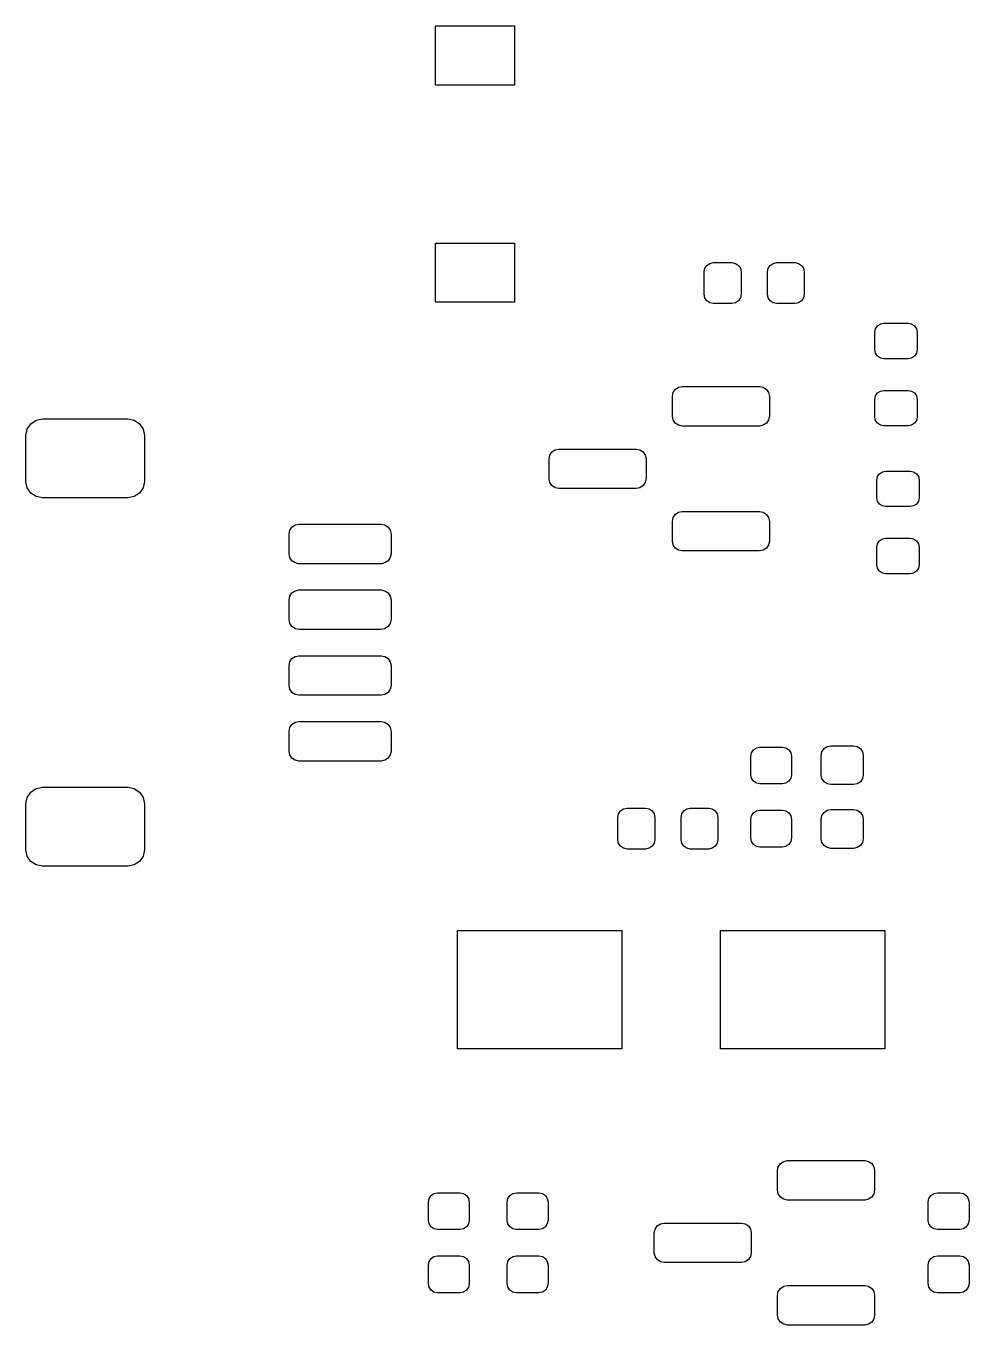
# Model space of a CAD drawing. Extents: x -21 to 350, y -103 to 34.
# Drawn here: x 229.17 to 243.51, y 13.15 to 32.9 of the extents above; entities that cross this region are included whole.
import ezdxf

# ---------------------------------------------------------------- set-up
doc = ezdxf.new("R2010")
doc.units = 0
doc.layers.add('BLACK', color=7, linetype='CONTINUOUS')

msp = doc.modelspace()

# ---------------------------------------------------------------- linework, layer by layer
at = {"layer": 'BLACK', "linetype": 'CONTINUOUS'}
for p, q in [((235.4, 32), (235.4, 32.9)), ((235.4, 32.9), (236.6, 32.9)), ((236.6, 32.9), (236.6, 32)), ((236.6, 32), (235.4, 32)), ((235.4, 28.7), (235.4, 29.6)), ((235.4, 29.6), (236.6, 29.6)), ((236.6, 29.6), (236.6, 28.7)), ((239.496, 29.2154), (239.526, 29.2608)), ((239.526, 29.2608), (239.571, 29.2912)), ((239.571, 29.2912), (239.625, 29.3019)), ((239.625, 29.3019), (239.905, 29.3019)), ((239.905, 29.3019), (239.959, 29.2912)), ((239.959, 29.2912), (240.004, 29.2608)), ((240.004, 29.2608), (240.034, 29.2154)), ((240.456, 29.2154), (240.486, 29.2608)), ((240.486, 29.2608), (240.531, 29.2912)), ((240.531, 29.2912), (240.585, 29.3019)), ((240.585, 29.3019), (240.865, 29.3019)), ((240.865, 29.3019), (240.919, 29.2912)), ((240.919, 29.2912), (240.964, 29.2608)), ((240.964, 29.2608), (240.994, 29.2154)), ((239.485, 29.1619), (239.496, 29.2154)), ((239.485, 28.8219), (239.485, 29.1619)), ((240.034, 29.2154), (240.045, 29.1619)), ((240.045, 29.1619), (240.045, 28.8219)), ((240.445, 29.1619), (240.456, 29.2154)), ((240.445, 28.8219), (240.445, 29.1619)), ((240.994, 29.2154), (241.005, 29.1619)), ((241.005, 29.1619), (241.005, 28.8219)), ((236.6, 28.7), (235.4, 28.7)), ((239.496, 28.7683), (239.485, 28.8219)), ((239.526, 28.7229), (239.496, 28.7683)), ((239.571, 28.6925), (239.526, 28.7229)), ((239.625, 28.6819), (239.571, 28.6925)), ((239.905, 28.6819), (239.625, 28.6819)), ((239.959, 28.6925), (239.905, 28.6819)), ((240.004, 28.7229), (239.959, 28.6925)), ((240.034, 28.7683), (240.004, 28.7229)), ((240.045, 28.8219), (240.034, 28.7683)), ((240.456, 28.7683), (240.445, 28.8219)), ((240.486, 28.7229), (240.456, 28.7683)), ((240.531, 28.6925), (240.486, 28.7229)), ((240.585, 28.6819), (240.531, 28.6925)), ((240.865, 28.6819), (240.585, 28.6819)), ((240.919, 28.6925), (240.865, 28.6819)), ((240.964, 28.7229), (240.919, 28.6925)), ((240.994, 28.7683), (240.964, 28.7229)), ((241.005, 28.8219), (240.994, 28.7683)), ((242.08, 28.245), (242.09, 28.2967)), ((242.08, 27.975), (242.08, 28.245)), ((242.09, 28.2967), (242.12, 28.3405)), ((242.12, 28.3405), (242.163, 28.3697)), ((242.163, 28.3697), (242.215, 28.38)), ((242.215, 28.38), (242.585, 28.38)), ((242.585, 28.38), (242.637, 28.3697)), ((242.637, 28.3697), (242.68, 28.3405)), ((242.68, 28.3405), (242.71, 28.2967)), ((242.71, 28.2967), (242.72, 28.245)), ((242.72, 28.245), (242.72, 27.975)), ((242.09, 27.9233), (242.08, 27.975)), ((242.12, 27.8795), (242.09, 27.9233)), ((242.163, 27.8503), (242.12, 27.8795)), ((242.215, 27.84), (242.163, 27.8503)), ((242.637, 27.8503), (242.585, 27.84)), ((242.68, 27.8795), (242.637, 27.8503)), ((242.71, 27.9233), (242.68, 27.8795)), ((242.72, 27.975), (242.71, 27.9233)), ((242.585, 27.84), (242.215, 27.84)), ((239, 27.2679), (239.011, 27.3253)), ((239, 26.9679), (239, 27.2679)), ((239.011, 27.3253), (239.044, 27.374)), ((239.044, 27.374), (239.093, 27.4065)), ((239.093, 27.4065), (239.15, 27.4179)), ((239.15, 27.4179), (240.325, 27.4179)), ((240.325, 27.4179), (240.382, 27.4065)), ((240.382, 27.4065), (240.431, 27.374)), ((240.431, 27.374), (240.464, 27.3253)), ((240.464, 27.3253), (240.475, 27.2679)), ((240.475, 27.2679), (240.475, 26.9679)), ((242.08, 27.225), (242.09, 27.2767)), ((242.09, 27.2767), (242.12, 27.3205)), ((242.12, 27.3205), (242.163, 27.3497)), ((242.163, 27.3497), (242.215, 27.36)), ((242.215, 27.36), (242.585, 27.36)), ((242.585, 27.36), (242.637, 27.3497)), ((242.637, 27.3497), (242.68, 27.3205)), ((242.68, 27.3205), (242.71, 27.2767)), ((242.71, 27.2767), (242.72, 27.225)), ((242.08, 26.955), (242.08, 27.225)), ((242.72, 27.225), (242.72, 26.955)), ((229.246, 26.8518), (229.327, 26.906)), ((229.327, 26.906), (229.423, 26.925)), ((229.423, 26.925), (230.723, 26.925)), ((230.723, 26.925), (230.818, 26.906)), ((230.818, 26.906), (230.9, 26.8518)), ((239.011, 26.9105), (239, 26.9679)), ((239.044, 26.8618), (239.011, 26.9105)), ((239.093, 26.8293), (239.044, 26.8618)), ((240.431, 26.8618), (240.382, 26.8293)), ((240.464, 26.9105), (240.431, 26.8618)), ((240.475, 26.9679), (240.464, 26.9105)), ((242.09, 26.9033), (242.08, 26.955)), ((242.12, 26.8595), (242.09, 26.9033)), ((242.71, 26.9033), (242.68, 26.8595)), ((242.72, 26.955), (242.71, 26.9033)), ((229.173, 26.675), (229.192, 26.7707)), ((229.173, 25.975), (229.173, 26.675)), ((229.192, 26.7707), (229.246, 26.8518)), ((230.9, 26.8518), (230.954, 26.7707)), ((230.954, 26.7707), (230.973, 26.675)), ((230.973, 26.675), (230.973, 25.975)), ((239.15, 26.8179), (239.093, 26.8293)), ((240.325, 26.8179), (239.15, 26.8179)), ((240.382, 26.8293), (240.325, 26.8179)), ((242.163, 26.8303), (242.12, 26.8595)), ((242.215, 26.82), (242.163, 26.8303)), ((242.585, 26.82), (242.215, 26.82)), ((242.637, 26.8303), (242.585, 26.82)), ((242.68, 26.8595), (242.637, 26.8303)), ((237.218, 26.4565), (237.275, 26.4679)), ((237.275, 26.4679), (238.45, 26.4679)), ((238.45, 26.4679), (238.507, 26.4565)), ((237.125, 26.3179), (237.136, 26.3753)), ((237.125, 26.0179), (237.125, 26.3179)), ((237.136, 26.3753), (237.169, 26.424)), ((237.169, 26.424), (237.218, 26.4565)), ((238.507, 26.4565), (238.556, 26.424)), ((238.556, 26.424), (238.589, 26.3753)), ((238.589, 26.3753), (238.6, 26.3179)), ((238.6, 26.3179), (238.6, 26.0179)), ((242.121, 26.0487), (242.15, 26.0925)), ((242.15, 26.0925), (242.194, 26.1218)), ((242.194, 26.1218), (242.245, 26.1321)), ((242.245, 26.1321), (242.615, 26.1321)), ((242.615, 26.1321), (242.667, 26.1218)), ((242.667, 26.1218), (242.711, 26.0925)), ((242.711, 26.0925), (242.74, 26.0487)), ((229.192, 25.8793), (229.173, 25.975)), ((229.246, 25.7982), (229.192, 25.8793)), ((230.954, 25.8793), (230.9, 25.7982)), ((230.973, 25.975), (230.954, 25.8793)), ((237.136, 25.9605), (237.125, 26.0179)), ((237.169, 25.9118), (237.136, 25.9605)), ((237.218, 25.8793), (237.169, 25.9118)), ((237.275, 25.8679), (237.218, 25.8793)), ((238.507, 25.8793), (238.45, 25.8679)), ((238.556, 25.9118), (238.507, 25.8793)), ((238.589, 25.9605), (238.556, 25.9118)), ((238.6, 26.0179), (238.589, 25.9605)), ((242.11, 25.9971), (242.121, 26.0487)), ((242.11, 25.7271), (242.11, 25.9971)), ((242.74, 26.0487), (242.75, 25.9971)), ((242.75, 25.9971), (242.75, 25.7271)), ((229.327, 25.744), (229.246, 25.7982)), ((229.423, 25.725), (229.327, 25.744)), ((230.723, 25.725), (229.423, 25.725)), ((230.818, 25.744), (230.723, 25.725)), ((230.9, 25.7982), (230.818, 25.744)), ((238.45, 25.8679), (237.275, 25.8679)), ((242.121, 25.6754), (242.11, 25.7271)), ((242.15, 25.6316), (242.121, 25.6754)), ((242.74, 25.6754), (242.711, 25.6316)), ((242.75, 25.7271), (242.74, 25.6754)), ((239.044, 25.474), (239.093, 25.5065)), ((239.093, 25.5065), (239.15, 25.5179)), ((239.15, 25.5179), (240.325, 25.5179)), ((240.325, 25.5179), (240.382, 25.5065)), ((240.382, 25.5065), (240.431, 25.474)), ((242.194, 25.6023), (242.15, 25.6316)), ((242.245, 25.5921), (242.194, 25.6023)), ((242.615, 25.5921), (242.245, 25.5921)), ((242.667, 25.6023), (242.615, 25.5921)), ((242.711, 25.6316), (242.667, 25.6023)), ((233.184, 25.2324), (233.217, 25.2811)), ((233.217, 25.2811), (233.265, 25.3136)), ((233.265, 25.3136), (233.323, 25.325)), ((233.323, 25.325), (234.573, 25.325)), ((234.573, 25.325), (234.63, 25.3136)), ((234.63, 25.3136), (234.679, 25.2811)), ((234.679, 25.2811), (234.711, 25.2324)), ((239, 25.3679), (239.011, 25.4253)), ((239, 25.0679), (239, 25.3679)), ((239.011, 25.4253), (239.044, 25.474)), ((240.431, 25.474), (240.464, 25.4253)), ((240.464, 25.4253), (240.475, 25.3679)), ((240.475, 25.3679), (240.475, 25.0679)), ((233.173, 25.175), (233.184, 25.2324)), ((233.173, 24.875), (233.173, 25.175)), ((234.711, 25.2324), (234.723, 25.175)), ((234.723, 25.175), (234.723, 24.875)), ((242.15, 25.0725), (242.194, 25.1018)), ((242.194, 25.1018), (242.245, 25.1121)), ((242.245, 25.1121), (242.615, 25.1121)), ((242.615, 25.1121), (242.667, 25.1018)), ((242.667, 25.1018), (242.711, 25.0725)), ((239.011, 25.0105), (239, 25.0679)), ((239.044, 24.9618), (239.011, 25.0105)), ((239.093, 24.9293), (239.044, 24.9618)), ((239.15, 24.9179), (239.093, 24.9293)), ((240.325, 24.9179), (239.15, 24.9179)), ((240.382, 24.9293), (240.325, 24.9179)), ((240.431, 24.9618), (240.382, 24.9293)), ((240.464, 25.0105), (240.431, 24.9618)), ((240.475, 25.0679), (240.464, 25.0105)), ((242.11, 24.9771), (242.121, 25.0287)), ((242.11, 24.7071), (242.11, 24.9771)), ((242.121, 25.0287), (242.15, 25.0725)), ((242.711, 25.0725), (242.74, 25.0287)), ((242.74, 25.0287), (242.75, 24.9771)), ((242.75, 24.9771), (242.75, 24.7071)), ((233.184, 24.8176), (233.173, 24.875)), ((233.217, 24.7689), (233.184, 24.8176)), ((233.265, 24.7364), (233.217, 24.7689)), ((233.323, 24.725), (233.265, 24.7364)), ((234.573, 24.725), (233.323, 24.725)), ((234.63, 24.7364), (234.573, 24.725)), ((234.679, 24.7689), (234.63, 24.7364)), ((234.711, 24.8176), (234.679, 24.7689)), ((234.723, 24.875), (234.711, 24.8176)), ((242.121, 24.6554), (242.11, 24.7071)), ((242.75, 24.7071), (242.74, 24.6554)), ((242.15, 24.6116), (242.121, 24.6554)), ((242.194, 24.5823), (242.15, 24.6116)), ((242.245, 24.5721), (242.194, 24.5823)), ((242.615, 24.5721), (242.245, 24.5721)), ((242.667, 24.5823), (242.615, 24.5721)), ((242.711, 24.6116), (242.667, 24.5823)), ((242.74, 24.6554), (242.711, 24.6116)), ((233.217, 24.2811), (233.265, 24.3136)), ((233.265, 24.3136), (233.323, 24.325)), ((233.323, 24.325), (234.573, 24.325)), ((234.573, 24.325), (234.63, 24.3136)), ((234.63, 24.3136), (234.679, 24.2811)), ((233.173, 24.175), (233.184, 24.2324)), ((233.173, 23.875), (233.173, 24.175)), ((233.184, 24.2324), (233.217, 24.2811)), ((234.679, 24.2811), (234.711, 24.2324)), ((234.711, 24.2324), (234.723, 24.175)), ((234.723, 24.175), (234.723, 23.875)), ((233.184, 23.8176), (233.173, 23.875)), ((233.217, 23.7689), (233.184, 23.8176)), ((233.265, 23.7364), (233.217, 23.7689)), ((233.323, 23.725), (233.265, 23.7364)), ((234.573, 23.725), (233.323, 23.725)), ((234.63, 23.7364), (234.573, 23.725)), ((234.679, 23.7689), (234.63, 23.7364)), ((234.711, 23.8176), (234.679, 23.7689)), ((234.723, 23.875), (234.711, 23.8176)), ((233.217, 23.2811), (233.265, 23.3136)), ((233.265, 23.3136), (233.323, 23.325)), ((233.323, 23.325), (234.573, 23.325)), ((234.573, 23.325), (234.63, 23.3136)), ((234.63, 23.3136), (234.679, 23.2811)), ((233.173, 23.175), (233.184, 23.2324)), ((233.173, 22.875), (233.173, 23.175)), ((233.184, 23.2324), (233.217, 23.2811)), ((234.679, 23.2811), (234.711, 23.2324)), ((234.711, 23.2324), (234.723, 23.175)), ((234.723, 23.175), (234.723, 22.875)), ((233.184, 22.8176), (233.173, 22.875)), ((233.217, 22.7689), (233.184, 22.8176)), ((233.265, 22.7364), (233.217, 22.7689)), ((233.323, 22.725), (233.265, 22.7364)), ((234.573, 22.725), (233.323, 22.725)), ((234.63, 22.7364), (234.573, 22.725)), ((234.679, 22.7689), (234.63, 22.7364)), ((234.711, 22.8176), (234.679, 22.7689)), ((234.723, 22.875), (234.711, 22.8176)), ((233.265, 22.3136), (233.323, 22.325)), ((233.323, 22.325), (234.573, 22.325)), ((234.573, 22.325), (234.63, 22.3136)), ((233.173, 22.175), (233.184, 22.2324)), ((233.173, 21.875), (233.173, 22.175)), ((233.184, 22.2324), (233.217, 22.2811)), ((233.217, 22.2811), (233.265, 22.3136)), ((234.63, 22.3136), (234.679, 22.2811)), ((234.679, 22.2811), (234.711, 22.2324)), ((234.711, 22.2324), (234.723, 22.175)), ((234.723, 22.175), (234.723, 21.875)), ((240.234, 21.896), (240.279, 21.9263)), ((240.279, 21.9263), (240.332, 21.937)), ((240.332, 21.937), (240.672, 21.937)), ((240.672, 21.937), (240.726, 21.9263)), ((240.726, 21.9263), (240.771, 21.896)), ((241.306, 21.9138), (241.354, 21.9458)), ((241.354, 21.9458), (241.41, 21.957)), ((241.41, 21.957), (241.755, 21.957)), ((241.755, 21.957), (241.811, 21.9458)), ((241.811, 21.9458), (241.859, 21.9138)), ((233.184, 21.8176), (233.173, 21.875)), ((233.217, 21.7689), (233.184, 21.8176)), ((233.265, 21.7364), (233.217, 21.7689)), ((233.323, 21.725), (233.265, 21.7364)), ((234.573, 21.725), (233.323, 21.725)), ((234.63, 21.7364), (234.573, 21.725)), ((234.679, 21.7689), (234.63, 21.7364)), ((234.711, 21.8176), (234.679, 21.7689)), ((234.723, 21.875), (234.711, 21.8176)), ((240.192, 21.797), (240.203, 21.8506)), ((240.192, 21.517), (240.192, 21.797)), ((240.203, 21.8506), (240.234, 21.896)), ((240.771, 21.896), (240.802, 21.8506)), ((240.802, 21.8506), (240.812, 21.797)), ((240.812, 21.797), (240.812, 21.517)), ((241.262, 21.8095), (241.274, 21.8659)), ((241.262, 21.5145), (241.262, 21.8095)), ((241.274, 21.8659), (241.306, 21.9138)), ((241.859, 21.9138), (241.891, 21.8659)), ((241.891, 21.8659), (241.902, 21.8095)), ((241.902, 21.8095), (241.902, 21.5145)), ((240.203, 21.4634), (240.192, 21.517)), ((240.234, 21.418), (240.203, 21.4634)), ((240.279, 21.3877), (240.234, 21.418)), ((240.332, 21.377), (240.279, 21.3877)), ((240.672, 21.377), (240.332, 21.377)), ((240.726, 21.3877), (240.672, 21.377)), ((240.771, 21.418), (240.726, 21.3877)), ((240.802, 21.4634), (240.771, 21.418)), ((240.812, 21.517), (240.802, 21.4634)), ((241.274, 21.4581), (241.262, 21.5145)), ((241.306, 21.4102), (241.274, 21.4581)), ((241.354, 21.3782), (241.306, 21.4102)), ((241.41, 21.367), (241.354, 21.3782)), ((241.755, 21.367), (241.41, 21.367)), ((241.811, 21.3782), (241.755, 21.367)), ((241.859, 21.4102), (241.811, 21.3782)), ((241.891, 21.4581), (241.859, 21.4102)), ((241.902, 21.5145), (241.891, 21.4581)), ((229.173, 21.075), (229.192, 21.1707)), ((229.192, 21.1707), (229.246, 21.2518)), ((229.246, 21.2518), (229.327, 21.306)), ((229.327, 21.306), (229.423, 21.325)), ((229.423, 21.325), (230.723, 21.325)), ((230.723, 21.325), (230.818, 21.306)), ((230.818, 21.306), (230.9, 21.2518)), ((230.9, 21.2518), (230.954, 21.1707)), ((230.954, 21.1707), (230.973, 21.075)), ((229.173, 20.375), (229.173, 21.075)), ((230.973, 21.075), (230.973, 20.375)), ((238.183, 20.9206), (238.214, 20.966)), ((238.214, 20.966), (238.259, 20.9963)), ((238.259, 20.9963), (238.312, 21.007)), ((238.312, 21.007), (238.593, 21.007)), ((238.593, 21.007), (238.646, 20.9963)), ((238.646, 20.9963), (238.691, 20.966)), ((238.691, 20.966), (238.722, 20.9206)), ((239.143, 20.9206), (239.174, 20.966)), ((239.174, 20.966), (239.219, 20.9963)), ((239.219, 20.9963), (239.272, 21.007)), ((239.272, 21.007), (239.552, 21.007)), ((239.552, 21.007), (239.606, 20.9963)), ((239.606, 20.9963), (239.651, 20.966)), ((239.651, 20.966), (239.682, 20.9206)), ((240.203, 20.8906), (240.234, 20.936)), ((240.234, 20.936), (240.279, 20.9663)), ((240.279, 20.9663), (240.332, 20.977)), ((240.332, 20.977), (240.672, 20.977)), ((240.672, 20.977), (240.726, 20.9663)), ((240.726, 20.9663), (240.771, 20.936)), ((240.771, 20.936), (240.802, 20.8906)), ((241.274, 20.8959), (241.306, 20.9438)), ((241.306, 20.9438), (241.354, 20.9758)), ((241.354, 20.9758), (241.41, 20.987)), ((241.41, 20.987), (241.755, 20.987)), ((241.755, 20.987), (241.811, 20.9758)), ((241.811, 20.9758), (241.859, 20.9438)), ((241.859, 20.9438), (241.891, 20.8959)), ((238.172, 20.867), (238.183, 20.9206)), ((238.172, 20.527), (238.172, 20.867)), ((238.722, 20.9206), (238.732, 20.867)), ((238.732, 20.867), (238.732, 20.527)), ((239.132, 20.867), (239.143, 20.9206)), ((239.132, 20.527), (239.132, 20.867)), ((239.682, 20.9206), (239.692, 20.867)), ((239.692, 20.867), (239.692, 20.527)), ((240.192, 20.837), (240.203, 20.8906)), ((240.192, 20.557), (240.192, 20.837)), ((240.802, 20.8906), (240.812, 20.837)), ((240.812, 20.837), (240.812, 20.557)), ((241.262, 20.8395), (241.274, 20.8959)), ((241.262, 20.5445), (241.262, 20.8395)), ((241.891, 20.8959), (241.902, 20.8395)), ((241.902, 20.8395), (241.902, 20.5445)), ((240.203, 20.5034), (240.192, 20.557)), ((240.812, 20.557), (240.802, 20.5034)), ((241.274, 20.4881), (241.262, 20.5445)), ((241.902, 20.5445), (241.891, 20.4881)), ((229.192, 20.2793), (229.173, 20.375)), ((230.973, 20.375), (230.954, 20.2793)), ((238.183, 20.4734), (238.172, 20.527)), ((238.214, 20.428), (238.183, 20.4734)), ((238.259, 20.3977), (238.214, 20.428)), ((238.312, 20.387), (238.259, 20.3977)), ((238.593, 20.387), (238.312, 20.387)), ((238.646, 20.3977), (238.593, 20.387)), ((238.691, 20.428), (238.646, 20.3977)), ((238.722, 20.4734), (238.691, 20.428)), ((238.732, 20.527), (238.722, 20.4734)), ((239.143, 20.4734), (239.132, 20.527)), ((239.174, 20.428), (239.143, 20.4734)), ((239.219, 20.3977), (239.174, 20.428)), ((239.272, 20.387), (239.219, 20.3977)), ((239.552, 20.387), (239.272, 20.387)), ((239.606, 20.3977), (239.552, 20.387)), ((239.651, 20.428), (239.606, 20.3977)), ((239.682, 20.4734), (239.651, 20.428)), ((239.692, 20.527), (239.682, 20.4734)), ((240.234, 20.458), (240.203, 20.5034)), ((240.279, 20.4277), (240.234, 20.458)), ((240.332, 20.417), (240.279, 20.4277)), ((240.672, 20.417), (240.332, 20.417)), ((240.726, 20.4277), (240.672, 20.417)), ((240.771, 20.458), (240.726, 20.4277)), ((240.802, 20.5034), (240.771, 20.458)), ((241.306, 20.4402), (241.274, 20.4881)), ((241.354, 20.4082), (241.306, 20.4402)), ((241.41, 20.397), (241.354, 20.4082)), ((241.755, 20.397), (241.41, 20.397)), ((241.811, 20.4082), (241.755, 20.397)), ((241.859, 20.4402), (241.811, 20.4082)), ((241.891, 20.4881), (241.859, 20.4402)), ((229.246, 20.1982), (229.192, 20.2793)), ((229.327, 20.144), (229.246, 20.1982)), ((230.9, 20.1982), (230.818, 20.144)), ((230.954, 20.2793), (230.9, 20.1982)), ((229.423, 20.125), (229.327, 20.144)), ((230.723, 20.125), (229.423, 20.125)), ((230.818, 20.144), (230.723, 20.125)), ((235.732, 17.347), (235.732, 19.147)), ((235.732, 19.147), (238.232, 19.147)), ((238.232, 19.147), (238.232, 17.347)), ((239.732, 17.347), (239.732, 19.147)), ((239.732, 19.147), (242.232, 19.147)), ((242.232, 19.147), (242.232, 17.347)), ((238.232, 17.347), (235.732, 17.347)), ((242.232, 17.347), (239.732, 17.347)), ((240.611, 15.5574), (240.644, 15.6061)), ((240.644, 15.6061), (240.693, 15.6386)), ((240.693, 15.6386), (240.75, 15.65)), ((240.75, 15.65), (241.925, 15.65)), ((241.925, 15.65), (241.982, 15.6386)), ((241.982, 15.6386), (242.031, 15.6061)), ((242.031, 15.6061), (242.064, 15.5574)), ((240.6, 15.5), (240.611, 15.5574)), ((240.6, 15.2), (240.6, 15.5)), ((242.064, 15.5574), (242.075, 15.5)), ((242.075, 15.5), (242.075, 15.2)), ((235.29, 15.02), (235.301, 15.0736)), ((235.29, 14.74), (235.29, 15.02)), ((235.301, 15.0736), (235.331, 15.119)), ((235.331, 15.119), (235.376, 15.1493)), ((235.376, 15.1493), (235.43, 15.16)), ((235.43, 15.16), (235.77, 15.16)), ((235.77, 15.16), (235.824, 15.1493)), ((235.824, 15.1493), (235.869, 15.119)), ((235.869, 15.119), (235.899, 15.0736)), ((235.899, 15.0736), (235.91, 15.02)), ((235.91, 15.02), (235.91, 14.74)), ((236.49, 15.02), (236.501, 15.0736)), ((236.49, 14.74), (236.49, 15.02)), ((236.501, 15.0736), (236.531, 15.119)), ((236.531, 15.119), (236.576, 15.1493)), ((236.576, 15.1493), (236.63, 15.16)), ((236.63, 15.16), (236.97, 15.16)), ((236.97, 15.16), (237.024, 15.1493)), ((237.024, 15.1493), (237.069, 15.119)), ((237.069, 15.119), (237.099, 15.0736)), ((237.099, 15.0736), (237.11, 15.02)), ((237.11, 15.02), (237.11, 14.74)), ((240.611, 15.1426), (240.6, 15.2)), ((240.644, 15.0939), (240.611, 15.1426)), ((240.693, 15.0614), (240.644, 15.0939)), ((240.75, 15.05), (240.693, 15.0614)), ((241.925, 15.05), (240.75, 15.05)), ((241.982, 15.0614), (241.925, 15.05)), ((242.031, 15.0939), (241.982, 15.0614)), ((242.064, 15.1426), (242.031, 15.0939)), ((242.075, 15.2), (242.064, 15.1426)), ((242.89, 15.02), (242.901, 15.0736)), ((242.89, 14.74), (242.89, 15.02)), ((242.901, 15.0736), (242.931, 15.119)), ((242.931, 15.119), (242.976, 15.1493)), ((242.976, 15.1493), (243.03, 15.16)), ((243.03, 15.16), (243.37, 15.16)), ((243.37, 15.16), (243.424, 15.1493)), ((243.424, 15.1493), (243.469, 15.119)), ((243.469, 15.119), (243.499, 15.0736)), ((243.499, 15.0736), (243.51, 15.02)), ((243.51, 15.02), (243.51, 14.74)), ((235.301, 14.6864), (235.29, 14.74)), ((235.331, 14.641), (235.301, 14.6864)), ((235.376, 14.6107), (235.331, 14.641)), ((235.869, 14.641), (235.824, 14.6107)), ((235.899, 14.6864), (235.869, 14.641)), ((235.91, 14.74), (235.899, 14.6864)), ((236.501, 14.6864), (236.49, 14.74)), ((236.531, 14.641), (236.501, 14.6864)), ((236.576, 14.6107), (236.531, 14.641)), ((237.069, 14.641), (237.024, 14.6107)), ((237.099, 14.6864), (237.069, 14.641)), ((237.11, 14.74), (237.099, 14.6864)), ((238.736, 14.6074), (238.769, 14.6561)), ((238.769, 14.6561), (238.818, 14.6886)), ((238.818, 14.6886), (238.875, 14.7)), ((238.875, 14.7), (240.05, 14.7)), ((240.05, 14.7), (240.107, 14.6886)), ((240.107, 14.6886), (240.156, 14.6561)), ((240.156, 14.6561), (240.189, 14.6074)), ((242.901, 14.6864), (242.89, 14.74)), ((242.931, 14.641), (242.901, 14.6864)), ((242.976, 14.6107), (242.931, 14.641)), ((243.469, 14.641), (243.424, 14.6107)), ((243.499, 14.6864), (243.469, 14.641)), ((243.51, 14.74), (243.499, 14.6864)), ((235.43, 14.6), (235.376, 14.6107)), ((235.77, 14.6), (235.43, 14.6)), ((235.824, 14.6107), (235.77, 14.6)), ((236.63, 14.6), (236.576, 14.6107)), ((236.97, 14.6), (236.63, 14.6)), ((237.024, 14.6107), (236.97, 14.6)), ((238.725, 14.55), (238.736, 14.6074)), ((238.725, 14.25), (238.725, 14.55)), ((240.189, 14.6074), (240.2, 14.55)), ((240.2, 14.55), (240.2, 14.25)), ((243.03, 14.6), (242.976, 14.6107)), ((243.37, 14.6), (243.03, 14.6)), ((243.424, 14.6107), (243.37, 14.6)), ((238.736, 14.1926), (238.725, 14.25)), ((240.2, 14.25), (240.189, 14.1926)), ((235.29, 14.06), (235.301, 14.1136)), ((235.29, 13.78), (235.29, 14.06)), ((235.301, 14.1136), (235.331, 14.159)), ((235.331, 14.159), (235.376, 14.1893)), ((235.376, 14.1893), (235.43, 14.2)), ((235.43, 14.2), (235.77, 14.2)), ((235.77, 14.2), (235.824, 14.1893)), ((235.824, 14.1893), (235.869, 14.159)), ((235.869, 14.159), (235.899, 14.1136)), ((235.899, 14.1136), (235.91, 14.06)), ((235.91, 14.06), (235.91, 13.78)), ((236.49, 14.06), (236.501, 14.1136)), ((236.49, 13.78), (236.49, 14.06)), ((236.501, 14.1136), (236.531, 14.159)), ((236.531, 14.159), (236.576, 14.1893)), ((236.576, 14.1893), (236.63, 14.2)), ((236.63, 14.2), (236.97, 14.2)), ((236.97, 14.2), (237.024, 14.1893)), ((237.024, 14.1893), (237.069, 14.159)), ((237.069, 14.159), (237.099, 14.1136)), ((237.099, 14.1136), (237.11, 14.06)), ((237.11, 14.06), (237.11, 13.78)), ((238.769, 14.1439), (238.736, 14.1926)), ((238.818, 14.1114), (238.769, 14.1439)), ((238.875, 14.1), (238.818, 14.1114)), ((240.05, 14.1), (238.875, 14.1)), ((240.107, 14.1114), (240.05, 14.1)), ((240.156, 14.1439), (240.107, 14.1114)), ((240.189, 14.1926), (240.156, 14.1439)), ((242.89, 14.06), (242.901, 14.1136)), ((242.89, 13.78), (242.89, 14.06)), ((242.901, 14.1136), (242.931, 14.159)), ((242.931, 14.159), (242.976, 14.1893)), ((242.976, 14.1893), (243.03, 14.2)), ((243.03, 14.2), (243.37, 14.2)), ((243.37, 14.2), (243.424, 14.1893)), ((243.424, 14.1893), (243.469, 14.159)), ((243.469, 14.159), (243.499, 14.1136)), ((243.499, 14.1136), (243.51, 14.06)), ((243.51, 14.06), (243.51, 13.78)), ((235.301, 13.7264), (235.29, 13.78)), ((235.331, 13.681), (235.301, 13.7264)), ((235.376, 13.6507), (235.331, 13.681)), ((235.43, 13.64), (235.376, 13.6507)), ((235.77, 13.64), (235.43, 13.64)), ((235.824, 13.6507), (235.77, 13.64)), ((235.869, 13.681), (235.824, 13.6507)), ((235.899, 13.7264), (235.869, 13.681)), ((235.91, 13.78), (235.899, 13.7264)), ((236.501, 13.7264), (236.49, 13.78)), ((236.531, 13.681), (236.501, 13.7264)), ((236.576, 13.6507), (236.531, 13.681)), ((236.63, 13.64), (236.576, 13.6507)), ((236.97, 13.64), (236.63, 13.64)), ((237.024, 13.6507), (236.97, 13.64)), ((237.069, 13.681), (237.024, 13.6507)), ((237.099, 13.7264), (237.069, 13.681)), ((237.11, 13.78), (237.099, 13.7264)), ((240.6, 13.6), (240.611, 13.6574)), ((240.611, 13.6574), (240.644, 13.7061)), ((240.644, 13.7061), (240.693, 13.7386)), ((240.693, 13.7386), (240.75, 13.75)), ((240.75, 13.75), (241.925, 13.75)), ((241.925, 13.75), (241.982, 13.7386)), ((241.982, 13.7386), (242.031, 13.7061)), ((242.031, 13.7061), (242.064, 13.6574)), ((242.064, 13.6574), (242.075, 13.6)), ((242.901, 13.7264), (242.89, 13.78)), ((242.931, 13.681), (242.901, 13.7264)), ((242.976, 13.6507), (242.931, 13.681)), ((243.03, 13.64), (242.976, 13.6507)), ((243.37, 13.64), (243.03, 13.64)), ((243.424, 13.6507), (243.37, 13.64)), ((243.469, 13.681), (243.424, 13.6507)), ((243.499, 13.7264), (243.469, 13.681)), ((243.51, 13.78), (243.499, 13.7264)), ((240.6, 13.3), (240.6, 13.6)), ((242.075, 13.6), (242.075, 13.3)), ((240.611, 13.2426), (240.6, 13.3)), ((240.644, 13.1939), (240.611, 13.2426)), ((242.064, 13.2426), (242.031, 13.1939)), ((242.075, 13.3), (242.064, 13.2426)), ((240.693, 13.1614), (240.644, 13.1939)), ((240.75, 13.15), (240.693, 13.1614)), ((241.925, 13.15), (240.75, 13.15)), ((241.982, 13.1614), (241.925, 13.15)), ((242.031, 13.1939), (241.982, 13.1614))]:
    msp.add_line(p, q, dxfattribs=at)

doc.saveas('drawing.dxf')
